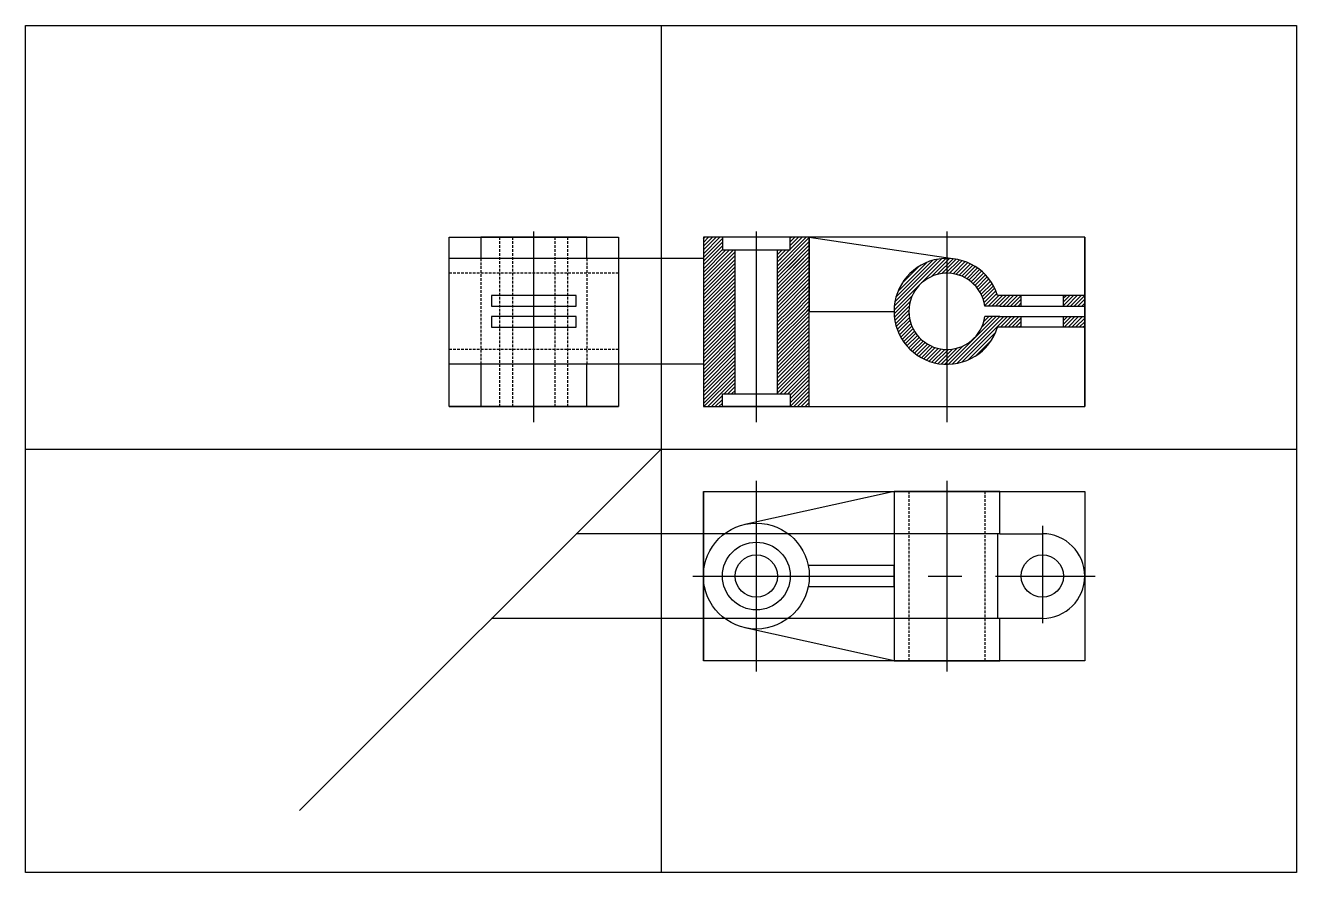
# Model space of a CAD drawing. Header units: millimetres. Extents: x 0 to 600, y 0 to 400.
import ezdxf

# ---------------------------------------------------------------- set-up
doc = ezdxf.new("R2010")
doc.units = ezdxf.units.MM
doc.linetypes.add('CENTER2', pattern=[28.575, 19.05, -3.175, 3.175, -3.175])
doc.linetypes.add('HIDDEN2', pattern=[0.1875, 0.125, -0.0625])
doc.layers.get('0').update_dxf_attribs({"true_color": 0xe7f0ff})
for name, color, linetype in [('Centre', 2, 'CENTER2'), ('Construction', 252, 'Continuous'), ('hidden', 3, 'HIDDEN2')]:
    doc.layers.add(name, color=color, linetype=linetype)
pattern_1 = [(45, (-702.8266, -6203.6177), (-0.88388348, 0.88388348), [])]

msp = doc.modelspace()

# ---------------------------------------------------------------- hatches: boundary and pattern name
h = msp.add_hatch()
h.set_pattern_fill('ANSI31', color=256, scale=10)
h.set_pattern_definition(pattern_1)
h.paths.add_polyline_path([(335, 290), (320, 290), (320, 265), (335, 265)])
h.paths.add_polyline_path([(335, 294), (329, 294), (329, 300), (320, 300), (320, 290), (335, 290)])
h.paths.add_polyline_path([(370, 300), (361, 300), (361, 294), (355, 294), (355, 290), (370, 290)])
h.paths.add_polyline_path([(370, 290), (355, 290), (355, 275), (370, 275)])
h.paths.add_polyline_path([(370, 265), (355, 265), (355, 240), (370, 240)])
h.paths.add_polyline_path([(335, 265), (320, 265), (320, 240), (335, 240)])
h.paths.add_polyline_path([(335, 240), (320, 240), (320, 220), (329, 220), (329, 226), (335, 226)])
h.paths.add_polyline_path([(370, 240), (355, 240), (355, 226), (361, 226), (361, 220), (370, 220)])
h = msp.add_hatch()
h.set_pattern_fill('ANSI31', color=256, scale=10)
h.set_pattern_definition(pattern_1)
h.paths.add_polyline_path([(370, 275), (370, 290), (355, 290), (355, 265), (370, 265)])
h = msp.add_hatch()
h.set_pattern_fill('ANSI31', color=256, scale=10)
h.set_pattern_definition(pattern_1)
h.paths.add_polyline_path([(435, 290), (435, 283, -0.373966), (452.83, 267.5), (459.87, 267.5), (470, 267.5), (470, 272.5), (458.85, 272.5, 0.327538)])
h.paths.add_polyline_path([(435, 283), (435, 290, 0.414214), (410, 265), (417, 265, -0.414214)])
h.paths.add_polyline_path([(417, 265), (410, 265, 0.414214), (435, 240), (435, 247, -0.414214)])
h.paths.add_polyline_path([(470, 262.5), (459.87, 262.5), (452.83, 262.5, -0.373966), (435, 247), (435, 240, 0.327538), (458.85, 257.5), (470, 257.5)])
h.paths.add_polyline_path([(500, 272.5), (490, 272.5), (490, 267.5), (500, 267.5)])
h.paths.add_polyline_path([(500, 262.5), (490, 262.5), (490, 257.5), (500, 257.5)])

# ---------------------------------------------------------------- linework, layer by layer
for p, q in [((240, 300), (215, 300)), ((215, 300), (215, 290)), ((265, 300), (240, 300)), ((265, 290), (265, 300)), ((320, 300), (320, 220)), ((370, 300), (320, 300)), ((345, 300), (329, 300)), ((370, 220), (370, 300)), ((370, 300), (370, 275)), ((370, 300), (438.7, 289.72)), ((280, 290), (200, 290)), ((200, 240), (200, 290)), ((280, 290), (280, 240)), ((220, 272.5), (220, 267.5)), ((260, 272.5), (220, 272.5)), ((240, 272.5), (230, 272.5)), ((260, 267.5), (260, 272.5)), ((370, 275), (370, 265)), ((370, 275), (370, 265)), ((500, 272.5), (458.85, 272.5)), ((500, 267.5), (500, 272.5)), ((220, 267.5), (260, 267.5)), ((370, 265), (409.88, 265)), ((459.87, 267.5), (452.83, 267.5)), ((459.87, 267.5), (500, 267.5)), ((220, 262.5), (220, 257.5)), ((260, 262.5), (220, 262.5)), ((260, 257.5), (260, 262.5)), ((459.87, 262.5), (452.83, 262.5)), ((459.87, 262.5), (500, 262.5)), ((500, 262.5), (500, 257.5)), ((220, 257.5), (260, 257.5)), ((500, 257.5), (458.85, 257.5)), ((280, 240), (200, 240)), ((215, 240), (215, 220)), ((265, 220), (265, 240)), ((215, 220), (265, 220)), ((320, 220), (370, 220)), ((345, 220), (329, 220)), ((361, 220), (329, 220)), ((410, 180), (339.59, 164.41)), ((435, 180), (410, 180)), ((410, 180), (410, 100)), ((435, 180), (417, 180)), ((460, 180), (435, 180)), ((460, 160), (460, 180)), ((458.85, 160), (458.85, 120)), ((460, 160), (458.85, 160)), ((460, 160), (480, 160)), ((410, 145), (369.49, 145)), ((410, 140), (410, 145)), ((410, 135), (410, 145)), ((369.49, 135), (410, 135)), ((460, 120), (458.85, 120)), ((460, 100), (460, 120)), ((480, 120), (460, 120)), ((410, 100), (339.59, 115.59)), ((410, 100), (460, 100))]:
    msp.add_line(p, q)
at = {"ltscale": 10}
for p, q in [((329, 300), (329, 294)), ((361, 294), (361, 300)), ((329, 294), (361, 294)), ((335, 226), (335, 294)), ((355, 226), (355, 294)), ((470, 267.5), (470, 272.5)), ((490, 267.5), (490, 272.5)), ((470, 257.5), (470, 262.5)), ((490, 257.5), (490, 262.5)), ((329, 220), (329, 226)), ((329, 226), (361, 226)), ((361, 226), (361, 220))]:
    msp.add_line(p, q, dxfattribs=at)
msp.add_lwpolyline([(0, 400), (600, 400), (600, 0), (0, 0)], close=True)
for centre, radius in [((345, 140), 25), ((345, 140), 16), ((345, 140), 10), ((480, 140), 10)]:
    msp.add_circle(centre, radius)
for centre, radius, start, end in [((435, 265), 25, 17.4576, 342.5424), ((435, 265), 18, 7.98356, 352.01644), ((480, 140), 20, 270, 90)]:
    msp.add_arc(centre, radius, start, end)
at = {"layer": 'Centre', "ltscale": 5}
for p, q in [((240, 212.64), (240, 302.64)), ((345, 212.64), (345, 302.64)), ((435, 212.64), (435, 302.64)), ((345, 95), (345, 185)), ((435, 95), (435, 185)), ((480, 163.67), (480, 117.7)), ((315, 140), (505, 140))]:
    msp.add_line(p, q, dxfattribs=at)
at = {"layer": 'Construction'}
for p, q in [((300, 400), (300, 0)), ((320, 300), (320, 220)), ((500, 300), (320, 300)), ((320, 300), (320, 220)), ((500, 300), (500, 220)), ((500, 220), (500, 300)), ((500, 220), (500, 300)), ((200, 220), (200, 300)), ((200, 300), (280, 300)), ((280, 300), (280, 220)), ((280, 300), (280, 220)), ((320, 290), (280, 290)), ((320, 240), (280, 240)), ((200, 220), (280, 220)), ((280, 220), (200, 220)), ((320, 220), (500, 220)), ((320, 220), (500, 220)), ((320, 220), (500, 220)), ((320, 220), (500, 220)), ((0, 200), (600, 200)), ((300, 200), (129.32, 29.32)), ((320, 180), (320, 100)), ((320, 180), (500, 180)), ((320, 100), (320, 180)), ((320, 180), (500, 180)), ((500, 180), (500, 180)), ((500, 180), (500, 100)), ((458.85, 160), (260, 160)), ((458.85, 120), (220, 120)), ((500, 100), (320, 100))]:
    msp.add_line(p, q, dxfattribs=at)
at = {"layer": 'hidden', "ltscale": 10}
for p, q in [((224, 220), (224, 300)), ((230, 220), (230, 300)), ((250, 220), (250, 300)), ((256, 220), (256, 300)), ((215, 290), (215, 240)), ((265, 290), (265, 240)), ((280, 283), (200, 283)), ((280, 247), (200, 247)), ((417, 180), (417, 100)), ((452.83, 180), (452.83, 100))]:
    msp.add_line(p, q, dxfattribs=at)

doc.saveas('drawing.dxf')
